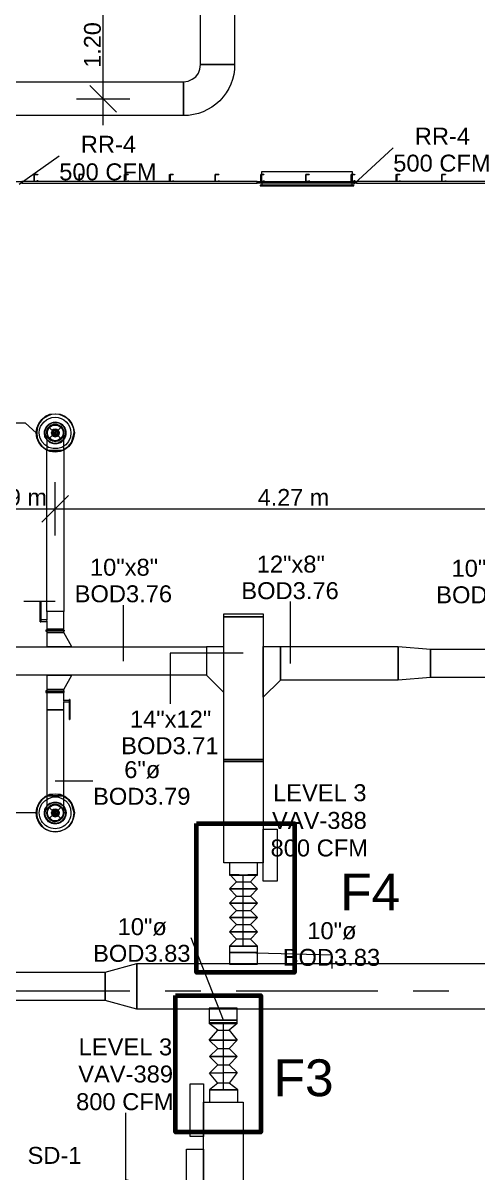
# Model space of a CAD drawing. Header units: metres. Extents: x -2 to 237, y -8 to 52.
# Drawn here: x 12.97 to 17.04, y 12.17 to 22.48 of the extents above; entities that cross this region are included whole.
import ezdxf

# ---------------------------------------------------------------- set-up
doc = ezdxf.new("R2010")
doc.units = ezdxf.units.M
doc.layers.add('HVAC - Ductos', color=5, linetype='Continuous', lineweight=0)
doc.layers.add('PDF_Text', color=7, linetype='Continuous', lineweight=0)
doc.layers.add('PDF_Geometry', color=7, linetype='Continuous', lineweight=0, true_color=0xaaaaaa)
doc.styles.add('PDF Arial-BoldMT-Identity-H', font='arial.ttf')
doc.styles.add('PDF Helvetica', font='')
doc.styles.get('PDF Helvetica').set_extended_font_data('Helvetica')

msp = doc.modelspace()

# ---------------------------------------------------------------- linework, layer by layer
at = {"layer": 'HVAC - Ductos', "lineweight": 0}
for points in [[(14.862, 28.816), (14.862, 22.104), (14.555, 22.104), (14.555, 28.816)], [(14.404, 21.646), (9.634, 21.646), (9.634, 21.948), (14.404, 21.948)], [(15.114, 21.046), (15.233, 21.046)], [(15.316, 21.046), (15.472, 21.046)], [(15.554, 21.046), (15.71, 21.046)], [(15.792, 21.046), (15.911, 21.046)], [(13.199, 18.856), (13.19, 18.842), (13.181, 18.824), (13.181, 18.805), (13.181, 18.796), (13.181, 18.805), (13.181, 18.824), (13.19, 18.842)], [(13.323, 18.778), (13.304, 18.755), (13.282, 18.737), (13.254, 18.732), (13.227, 18.737), (13.204, 18.755), (13.19, 18.778), (13.185, 18.805), (13.19, 18.833), (13.204, 18.856), (13.227, 18.869), (13.254, 18.874), (13.282, 18.869), (13.304, 18.856), (13.323, 18.833), (13.327, 18.805)], [(13.158, 18.805), (13.162, 18.769), (13.181, 18.746), (13.162, 18.769)], [(13.332, 18.75), (13.327, 18.741), (13.3, 18.723), (13.272, 18.709), (13.24, 18.709), (13.208, 18.723), (13.181, 18.741), (13.208, 18.718), (13.24, 18.709), (13.272, 18.709), (13.304, 18.718), (13.327, 18.741), (13.332, 18.746), (13.327, 18.741)], [(13.181, 18.741), (13.208, 18.723), (13.24, 18.709), (13.272, 18.709), (13.3, 18.723), (13.327, 18.741), (13.304, 18.718), (13.272, 18.709), (13.24, 18.709), (13.208, 18.718), (13.181, 18.741), (13.181, 18.746), (13.181, 18.741), (13.181, 18.75)], [(13.227, 18.819), (13.222, 18.805), (13.227, 18.819), (13.236, 18.833), (13.254, 18.837), (13.272, 18.833), (13.286, 18.819), (13.291, 18.805), (13.286, 18.819), (13.272, 18.833), (13.254, 18.837), (13.236, 18.833)], [(13.286, 18.787), (13.291, 18.805), (13.286, 18.787), (13.272, 18.773), (13.254, 18.769), (13.236, 18.773), (13.227, 18.787), (13.222, 18.805), (13.227, 18.787), (13.236, 18.773), (13.254, 18.769), (13.272, 18.773)], [(13.236, 18.819), (13.231, 18.805), (13.236, 18.819), (13.245, 18.828), (13.263, 18.828), (13.277, 18.819), (13.282, 18.805), (13.277, 18.819), (13.263, 18.828), (13.245, 18.828)], [(13.277, 18.787), (13.282, 18.805), (13.277, 18.787), (13.263, 18.778), (13.245, 18.778), (13.236, 18.787), (13.231, 18.805), (13.236, 18.787), (13.245, 18.778), (13.263, 18.778)], [(13.268, 18.787), (13.254, 18.782), (13.24, 18.787), (13.236, 18.805), (13.24, 18.819), (13.254, 18.824), (13.268, 18.819), (13.277, 18.805)], [(13.259, 18.81), (13.254, 18.81), (13.249, 18.805), (13.249, 18.81), (13.259, 18.81), (13.263, 18.805), (13.259, 18.796), (13.249, 18.796), (13.249, 18.805), (13.254, 18.801), (13.259, 18.801), (13.259, 18.805)], [(13.121, 17.275), (13.121, 17.28), (13.121, 17.284), (13.121, 17.289), (13.121, 17.284), (13.121, 17.28)], [(13.126, 17.275), (13.126, 17.28), (13.126, 17.284), (13.126, 17.289), (13.126, 17.284), (13.126, 17.28)], [(13.181, 17.115), (13.181, 17.119)], [(15.119, 17.156), (14.766, 17.156), (14.766, 17.183), (15.119, 17.183)], [(15.119, 17.156), (15.119, 15.878), (14.766, 15.878), (14.766, 17.156)], [(13.181, 17.037), (13.19, 17.037), (13.199, 17.037), (13.217, 17.037), (13.236, 17.037), (13.254, 17.037), (13.272, 17.037), (13.291, 17.037), (13.309, 17.037), (13.323, 17.037), (13.327, 17.037), (13.332, 17.037), (13.332, 17.046), (13.327, 17.046), (13.323, 17.046), (13.309, 17.046), (13.291, 17.046), (13.272, 17.046), (13.254, 17.046), (13.236, 17.046), (13.217, 17.046), (13.199, 17.046), (13.19, 17.046), (13.181, 17.046)], [(12.745, 16.886), (14.61, 16.886), (14.61, 16.634), (12.745, 16.634)], [(14.61, 16.886), (14.61, 16.634), (14.766, 16.478), (14.766, 16.886)], [(15.274, 16.588), (15.119, 16.437), (15.119, 16.89), (15.274, 16.89)], [(16.328, 16.588), (15.274, 16.588), (15.274, 16.89), (16.328, 16.89)], [(16.328, 16.89), (16.617, 16.867), (16.617, 16.611), (16.328, 16.588)], [(16.617, 16.867), (19.361, 16.867), (19.361, 16.611), (16.617, 16.611)], [(13.336, 16.478), (13.327, 16.478), (13.314, 16.478), (13.295, 16.478), (13.277, 16.478), (13.254, 16.478), (13.236, 16.478), (13.213, 16.478), (13.194, 16.478), (13.185, 16.478), (13.176, 16.478), (13.172, 16.478), (13.176, 16.478), (13.185, 16.478), (13.194, 16.478), (13.213, 16.478), (13.236, 16.478), (13.254, 16.478), (13.277, 16.478), (13.295, 16.478), (13.314, 16.478), (13.327, 16.478)], [(13.332, 16.478), (13.327, 16.478), (13.323, 16.478), (13.309, 16.478), (13.291, 16.478), (13.272, 16.478), (13.254, 16.478), (13.236, 16.478), (13.217, 16.478), (13.199, 16.478), (13.19, 16.478), (13.181, 16.478), (13.19, 16.478), (13.199, 16.478), (13.217, 16.478), (13.236, 16.478), (13.254, 16.478), (13.272, 16.478), (13.291, 16.478), (13.309, 16.478), (13.323, 16.478), (13.327, 16.478), (13.332, 16.478), (13.327, 16.478), (13.323, 16.478), (13.309, 16.478), (13.291, 16.478), (13.272, 16.478), (13.254, 16.478), (13.236, 16.478), (13.217, 16.478), (13.199, 16.478), (13.19, 16.478), (13.181, 16.478), (13.19, 16.478), (13.199, 16.478), (13.217, 16.478), (13.236, 16.478), (13.254, 16.478), (13.272, 16.478), (13.291, 16.478), (13.309, 16.478), (13.323, 16.478), (13.327, 16.478)], [(13.181, 16.478), (13.19, 16.478), (13.199, 16.478), (13.217, 16.478), (13.236, 16.478), (13.254, 16.478), (13.272, 16.478), (13.291, 16.478), (13.309, 16.478), (13.323, 16.478), (13.327, 16.478), (13.332, 16.478), (13.327, 16.478), (13.323, 16.478), (13.309, 16.478), (13.291, 16.478), (13.272, 16.478), (13.254, 16.478), (13.236, 16.478), (13.217, 16.478), (13.199, 16.478), (13.19, 16.478)], [(13.382, 16.249), (13.382, 16.244), (13.382, 16.24), (13.382, 16.235), (13.382, 16.24), (13.382, 16.244)], [(13.387, 16.249), (13.387, 16.244), (13.387, 16.24), (13.387, 16.235), (13.387, 16.24), (13.387, 16.244)], [(14.766, 15.859), (14.766, 15.878), (15.119, 15.878), (15.119, 15.859)], [(14.766, 14.952), (14.766, 15.859), (15.119, 15.859), (15.119, 14.952)], [(13.181, 15.456), (13.162, 15.433), (13.158, 15.401), (13.162, 15.433)], [(13.181, 15.452), (13.181, 15.461), (13.208, 15.479), (13.24, 15.493), (13.272, 15.493), (13.3, 15.479), (13.327, 15.461), (13.304, 15.484), (13.272, 15.493), (13.24, 15.493), (13.208, 15.484), (13.181, 15.461), (13.181, 15.456), (13.181, 15.461)], [(13.327, 15.461), (13.3, 15.479), (13.272, 15.493), (13.24, 15.493), (13.208, 15.479), (13.181, 15.461), (13.208, 15.484), (13.24, 15.493), (13.272, 15.493), (13.304, 15.484), (13.327, 15.461), (13.332, 15.456), (13.327, 15.461), (13.332, 15.452)], [(13.323, 15.374), (13.304, 15.351), (13.282, 15.332), (13.254, 15.328), (13.227, 15.332), (13.204, 15.351), (13.19, 15.374), (13.185, 15.401), (13.19, 15.429), (13.204, 15.452), (13.227, 15.465), (13.254, 15.47), (13.282, 15.465), (13.304, 15.452), (13.323, 15.429), (13.327, 15.401)], [(13.227, 15.415), (13.222, 15.401), (13.227, 15.415), (13.236, 15.429), (13.254, 15.433), (13.272, 15.429), (13.286, 15.415), (13.291, 15.401), (13.286, 15.415), (13.272, 15.429), (13.254, 15.433), (13.236, 15.429)], [(13.286, 15.383), (13.291, 15.401), (13.286, 15.383), (13.272, 15.369), (13.254, 15.364), (13.236, 15.369), (13.227, 15.383), (13.222, 15.401), (13.227, 15.383), (13.236, 15.369), (13.254, 15.364), (13.272, 15.369)], [(13.236, 15.415), (13.231, 15.401), (13.236, 15.415), (13.245, 15.424), (13.263, 15.424), (13.277, 15.415), (13.282, 15.401), (13.277, 15.415), (13.263, 15.424), (13.245, 15.424)], [(13.277, 15.383), (13.282, 15.401), (13.277, 15.383), (13.263, 15.374), (13.245, 15.374), (13.236, 15.383), (13.231, 15.401), (13.236, 15.383), (13.245, 15.378), (13.263, 15.378)], [(13.268, 15.387), (13.254, 15.378), (13.24, 15.387), (13.236, 15.401), (13.24, 15.415), (13.254, 15.419), (13.268, 15.415), (13.277, 15.401)], [(13.259, 15.406), (13.254, 15.406), (13.249, 15.401), (13.249, 15.406), (13.259, 15.406), (13.263, 15.401), (13.259, 15.392), (13.249, 15.392), (13.249, 15.401), (13.254, 15.397), (13.259, 15.397), (13.259, 15.401)], [(13.323, 15.36), (13.327, 15.378), (13.332, 15.401), (13.332, 15.406), (13.332, 15.401), (13.327, 15.378)], [(15.242, 14.787), (15.119, 14.787), (15.119, 15.254), (15.242, 15.254)], [(14.816, 14.842), (14.821, 14.842), (14.835, 14.842), (14.853, 14.842), (14.88, 14.842), (14.908, 14.842), (14.94, 14.842), (14.977, 14.842), (15.004, 14.842), (15.032, 14.842), (15.05, 14.842), (15.064, 14.842), (15.068, 14.842), (15.064, 14.842), (15.05, 14.842), (15.032, 14.842), (15.004, 14.842), (14.977, 14.842), (14.94, 14.842), (14.908, 14.842), (14.88, 14.842), (14.853, 14.842), (14.835, 14.842), (14.821, 14.842)], [(14.816, 14.205), (14.821, 14.205), (14.83, 14.205), (14.853, 14.205), (14.88, 14.205), (14.908, 14.205), (14.94, 14.205), (14.977, 14.205), (15.004, 14.205), (15.032, 14.205), (15.05, 14.205), (15.064, 14.205), (15.068, 14.205), (15.064, 14.205), (15.05, 14.205), (15.032, 14.205), (15.004, 14.205), (14.977, 14.205), (14.94, 14.205), (14.908, 14.205), (14.88, 14.205), (14.853, 14.205), (14.83, 14.205), (14.821, 14.205)], [(13.987, 13.642), (13.703, 13.72), (13.703, 13.972), (13.987, 14.049)], [(14.885, 13.513), (14.885, 13.518), (14.885, 13.541), (14.88, 13.541), (14.871, 13.541), (14.848, 13.541), (14.826, 13.541), (14.793, 13.541), (14.761, 13.541), (14.729, 13.541), (14.697, 13.541), (14.67, 13.541), (14.651, 13.541), (14.638, 13.541), (14.633, 13.541), (14.633, 13.518), (14.633, 13.513), (14.642, 13.513), (14.661, 13.513), (14.688, 13.513), (14.72, 13.513), (14.761, 13.513), (14.798, 13.513), (14.835, 13.513), (14.862, 13.513), (14.88, 13.513)], [(14.885, 13.518), (14.88, 13.518), (14.871, 13.518), (14.848, 13.518), (14.826, 13.518), (14.793, 13.518), (14.761, 13.518), (14.729, 13.518), (14.697, 13.518), (14.67, 13.518), (14.651, 13.518), (14.638, 13.518), (14.633, 13.518), (14.638, 13.518), (14.651, 13.518), (14.67, 13.518), (14.697, 13.518), (14.729, 13.518), (14.761, 13.518), (14.793, 13.518), (14.826, 13.518), (14.848, 13.518), (14.871, 13.518), (14.88, 13.518)], [(14.885, 13.518), (14.88, 13.518), (14.862, 13.518), (14.835, 13.518), (14.798, 13.518), (14.761, 13.518), (14.72, 13.518), (14.683, 13.518), (14.656, 13.518), (14.638, 13.518), (14.633, 13.518), (14.638, 13.518), (14.656, 13.518), (14.683, 13.518), (14.72, 13.518), (14.761, 13.518), (14.798, 13.518), (14.835, 13.518), (14.862, 13.518), (14.88, 13.518)], [(14.464, 12.973), (14.583, 12.973), (14.583, 12.501), (14.464, 12.501)], [(14.89, 12.918), (14.885, 12.918), (14.871, 12.918), (14.853, 12.918), (14.826, 12.918), (14.793, 12.918), (14.761, 12.918), (14.729, 12.918), (14.702, 12.918), (14.674, 12.918), (14.656, 12.918), (14.642, 12.918), (14.638, 12.918), (14.642, 12.918), (14.656, 12.918), (14.674, 12.918), (14.702, 12.918), (14.729, 12.918), (14.761, 12.918), (14.793, 12.918), (14.826, 12.918), (14.853, 12.918), (14.871, 12.918), (14.885, 12.918)], [(14.94, 12.808), (14.94, 10.984), (14.583, 10.984), (14.583, 12.808)], [(14.431, 12.386), (14.583, 12.386), (14.583, 11.928), (14.431, 11.928)]]:
    msp.add_lwpolyline(points, close=True, dxfattribs=at)
for points in [[(13.685, 21.559), (13.685, 23.236)], [(13.566, 21.916), (13.685, 21.797), (13.804, 21.678)], [(13.446, 21.797), (13.685, 21.797), (13.923, 21.797)], [(15.93, 21.032), (16.282, 21.357)], [(12.933, 21.032), (13.291, 21.284)], [(15.93, 21.023), (15.916, 21.023), (15.916, 21.046), (15.105, 21.046), (15.105, 21.146), (15.916, 21.146), (15.916, 21.046), (15.105, 21.046), (15.105, 21.023), (15.091, 21.023), (15.091, 21.018), (15.93, 21.018), (15.93, 21.023), (15.091, 21.023)], [(15.114, 21.046), (15.114, 21.046)], [(15.114, 21.018), (15.907, 21.018)], [(15.911, 21.046), (15.911, 21.046)], [(13.181, 18.805), (13.181, 18.796), (13.181, 18.778), (13.181, 18.75), (13.181, 18.714), (13.181, 18.668), (13.181, 18.649), (13.167, 18.654), (13.135, 18.682), (13.107, 18.718), (13.089, 18.759), (13.084, 18.805), (13.089, 18.846), (13.107, 18.888), (13.135, 18.924), (13.167, 18.952), (13.208, 18.97), (13.254, 18.975), (13.3, 18.97), (13.341, 18.952), (13.378, 18.924), (13.405, 18.888), (13.419, 18.846), (13.428, 18.805), (13.419, 18.759), (13.405, 18.718), (13.378, 18.682), (13.341, 18.654), (13.332, 18.649), (13.332, 18.695), (13.332, 18.737), (13.332, 18.769), (13.332, 18.792), (13.332, 18.801)], [(13.084, 18.805), (12.988, 18.892), (12.558, 18.892)], [(13.181, 18.796), (13.181, 18.782), (13.19, 18.764), (13.199, 18.75), (13.217, 18.737), (13.236, 18.732), (13.254, 18.727), (13.272, 18.732), (13.291, 18.737), (13.309, 18.75), (13.291, 18.741), (13.272, 18.732), (13.254, 18.732), (13.236, 18.732), (13.217, 18.741), (13.204, 18.75), (13.19, 18.769), (13.185, 18.782), (13.181, 18.805), (13.185, 18.824), (13.19, 18.842), (13.204, 18.856), (13.217, 18.869), (13.236, 18.874), (13.254, 18.879), (13.272, 18.874), (13.291, 18.869), (13.309, 18.856)], [(13.19, 18.833), (13.204, 18.856), (13.222, 18.869)], [(13.204, 18.86), (13.199, 18.856)], [(13.222, 18.874), (13.227, 18.874), (13.231, 18.874)], [(13.231, 18.874), (13.254, 18.879), (13.282, 18.874)], [(13.282, 18.874), (13.286, 18.874)], [(13.286, 18.869), (13.304, 18.856)], [(13.323, 18.833), (13.309, 18.856), (13.318, 18.842), (13.327, 18.824), (13.327, 18.805), (13.327, 18.782), (13.318, 18.769), (13.309, 18.75)], [(13.185, 18.773), (13.185, 18.778), (13.181, 18.805), (13.185, 18.828)], [(13.185, 18.828), (13.185, 18.833), (13.185, 18.837)], [(13.185, 18.773), (13.185, 18.773)], [(13.231, 18.732), (13.227, 18.732), (13.222, 18.737), (13.204, 18.75), (13.19, 18.773)], [(13.304, 18.75), (13.286, 18.737), (13.286, 18.732), (13.282, 18.732)], [(13.327, 18.778), (13.327, 18.773), (13.323, 18.773), (13.309, 18.75), (13.323, 18.764), (13.327, 18.782), (13.332, 18.796)], [(13.323, 18.837), (13.327, 18.833), (13.327, 18.828)], [(13.323, 18.828), (13.327, 18.805), (13.323, 18.778)], [(13.332, 18.801), (13.332, 18.805)], [(13.126, 17.275), (13.126, 17.124), (13.126, 17.119), (13.126, 17.115), (13.126, 17.11), (13.126, 17.115), (13.126, 17.119), (13.126, 17.115), (13.181, 17.115), (13.181, 17.046), (13.19, 17.046), (13.199, 17.046), (13.217, 17.046), (13.236, 17.046), (13.254, 17.046), (13.272, 17.046), (13.291, 17.046), (13.309, 17.046), (13.323, 17.046), (13.327, 17.046), (13.332, 17.046), (13.332, 17.202), (13.327, 17.202), (13.323, 17.202), (13.309, 17.202), (13.291, 17.202), (13.272, 17.202), (13.254, 17.202), (13.236, 17.202), (13.217, 17.202), (13.199, 17.202), (13.19, 17.202), (13.181, 17.202), (13.181, 18.649), (13.19, 18.649), (13.199, 18.649), (13.217, 18.649), (13.236, 18.649), (13.254, 18.649), (13.272, 18.649), (13.291, 18.649), (13.309, 18.649), (13.323, 18.649), (13.327, 18.649), (13.332, 18.649), (13.332, 17.202), (13.327, 17.202), (13.323, 17.202), (13.309, 17.202), (13.291, 17.202), (13.272, 17.202), (13.254, 17.202), (13.236, 17.202), (13.217, 17.202), (13.199, 17.202), (13.19, 17.202), (13.181, 17.202), (13.181, 17.128), (13.126, 17.128)], [(13.332, 18.686), (13.314, 18.672), (13.277, 18.663), (13.236, 18.663), (13.194, 18.672), (13.181, 18.686)], [(13.181, 18.654), (13.213, 18.64), (13.254, 18.636), (13.3, 18.64), (13.332, 18.654)], [(13.332, 18.649), (13.3, 18.636), (13.254, 18.631), (13.208, 18.636), (13.181, 18.649)], [(13.181, 18.649), (13.19, 18.649), (13.199, 18.649), (13.217, 18.649), (13.236, 18.649), (13.254, 18.649), (13.272, 18.649), (13.291, 18.649), (13.309, 18.649), (13.323, 18.649), (13.327, 18.649), (13.332, 18.649)], [(13.282, 18.737), (13.254, 18.732), (13.231, 18.737)], [(13.254, 17.884), (13.254, 18.123), (13.254, 18.361)], [(13.373, 18.242), (13.254, 18.123), (13.135, 18.003)], [(10.253, 18.123), (12.466, 18.123), (13.254, 18.123), (17.52, 18.123), (21.996, 18.123)], [(13.254, 17.293), (12.974, 17.293)], [(13.121, 17.289), (13.121, 17.289)], [(13.126, 17.289), (13.121, 17.289)], [(13.121, 17.124), (13.121, 17.119), (13.121, 17.115), (13.121, 17.11), (13.121, 17.115), (13.121, 17.119), (13.121, 17.124), (13.121, 17.275)], [(13.126, 17.289), (13.126, 17.289)], [(13.868, 16.757), (13.868, 17.261)], [(15.362, 16.739), (15.362, 17.293)], [(13.121, 17.11), (13.121, 17.11)], [(13.121, 17.11), (13.126, 17.11)], [(13.126, 17.124), (13.126, 17.119), (13.126, 17.115)], [(13.126, 17.11), (13.126, 17.11)], [(13.181, 17.128), (13.181, 17.128)], [(13.181, 17.128), (13.181, 17.128)], [(13.181, 17.124), (13.181, 17.119), (13.181, 17.115), (13.181, 17.119)], [(13.332, 17.037), (13.336, 17.037), (13.336, 17.028), (13.327, 17.028), (13.314, 17.028), (13.295, 17.028), (13.277, 17.028), (13.254, 17.028), (13.236, 17.028), (13.213, 17.028), (13.194, 17.028), (13.185, 17.028), (13.176, 17.028), (13.172, 17.028), (13.176, 17.028), (13.181, 17.028), (13.181, 17.014), (13.19, 17.014), (13.199, 17.014), (13.217, 17.014), (13.236, 17.014), (13.254, 17.014), (13.272, 17.014), (13.291, 17.014), (13.309, 17.014), (13.323, 17.014), (13.327, 17.014), (13.332, 17.014), (13.332, 17.028), (13.327, 17.028), (13.323, 17.028)], [(13.172, 17.037), (13.172, 17.028)], [(13.181, 17.037), (13.176, 17.037), (13.172, 17.037), (13.176, 17.037), (13.185, 17.037), (13.194, 17.037), (13.213, 17.037), (13.236, 17.037), (13.254, 17.037), (13.277, 17.037), (13.295, 17.037), (13.314, 17.037), (13.327, 17.037), (13.336, 17.037)], [(13.181, 17.028), (13.181, 17.028)], [(13.181, 17.014), (13.181, 16.886), (13.185, 16.886), (13.199, 16.886), (13.227, 16.886), (13.254, 16.886), (13.332, 16.886), (13.359, 16.886), (13.387, 16.886), (13.401, 16.886), (13.405, 16.886), (13.332, 17.014)], [(13.19, 17.028), (13.185, 17.028)], [(13.199, 17.028), (13.194, 17.028)], [(13.295, 17.028), (13.291, 17.028), (13.272, 17.028), (13.254, 17.028), (13.236, 17.028), (13.217, 17.028), (13.213, 17.028)], [(13.222, 17.014), (13.227, 17.014), (13.231, 17.014)], [(13.282, 17.014), (13.286, 17.014)], [(13.314, 17.028), (13.309, 17.028), (13.304, 17.028)], [(13.332, 17.028), (13.336, 17.028)], [(13.405, 16.886), (13.401, 16.886), (13.387, 16.886), (13.359, 16.886), (13.332, 16.886), (13.254, 16.886), (13.227, 16.886), (13.199, 16.886), (13.185, 16.886), (13.181, 16.886)], [(14.94, 16.831), (14.285, 16.831), (14.285, 16.377)], [(13.332, 16.505), (13.405, 16.634), (13.401, 16.634), (13.387, 16.634), (13.359, 16.634), (13.332, 16.634), (13.254, 16.634), (13.227, 16.634), (13.199, 16.634), (13.185, 16.634), (13.181, 16.634), (13.181, 16.505)], [(13.181, 16.634), (13.185, 16.634), (13.199, 16.634), (13.227, 16.634), (13.254, 16.634), (13.332, 16.634), (13.359, 16.634), (13.387, 16.634), (13.401, 16.634), (13.405, 16.634)], [(13.323, 16.492), (13.327, 16.492), (13.332, 16.492), (13.332, 16.505), (13.327, 16.505), (13.323, 16.505), (13.309, 16.505), (13.291, 16.505), (13.272, 16.505), (13.254, 16.505), (13.236, 16.505), (13.217, 16.505), (13.199, 16.505), (13.19, 16.505), (13.181, 16.505), (13.181, 16.492), (13.176, 16.492), (13.172, 16.492), (13.176, 16.492), (13.185, 16.492), (13.194, 16.492), (13.213, 16.492), (13.236, 16.492), (13.254, 16.492), (13.277, 16.492), (13.295, 16.492), (13.314, 16.492), (13.327, 16.492), (13.336, 16.492)], [(13.172, 16.492), (13.172, 16.478)], [(13.181, 16.492), (13.181, 16.492)], [(13.185, 16.492), (13.19, 16.492)], [(13.194, 16.492), (13.199, 16.492)], [(13.213, 16.492), (13.217, 16.492), (13.236, 16.492), (13.254, 16.492), (13.272, 16.492), (13.291, 16.492), (13.295, 16.492)], [(13.231, 16.505), (13.227, 16.505), (13.222, 16.505)], [(13.286, 16.505), (13.282, 16.505)], [(13.304, 16.492), (13.309, 16.492), (13.314, 16.492)], [(13.336, 16.478), (13.336, 16.492), (13.332, 16.492)], [(13.181, 16.478), (13.181, 16.478)], [(13.181, 16.478), (13.181, 16.322), (13.19, 16.322), (13.199, 16.322), (13.217, 16.322), (13.236, 16.322), (13.254, 16.322), (13.272, 16.322), (13.291, 16.322), (13.309, 16.322), (13.323, 16.322), (13.327, 16.322), (13.332, 16.322), (13.332, 16.395), (13.382, 16.395)], [(13.332, 16.478), (13.332, 16.478)], [(13.382, 16.4), (13.382, 16.405), (13.332, 16.405), (13.332, 16.478)], [(13.332, 16.405), (13.332, 16.405)], [(13.332, 16.405), (13.332, 16.405)], [(13.332, 16.405), (13.332, 16.405)], [(13.332, 16.4), (13.332, 16.405)], [(13.332, 16.395), (13.332, 16.395)], [(13.332, 16.395), (13.332, 16.395)], [(13.382, 16.414), (13.382, 16.414)], [(13.387, 16.414), (13.382, 16.414)], [(13.382, 16.249), (13.382, 16.4), (13.382, 16.405), (13.382, 16.409), (13.382, 16.414), (13.382, 16.409), (13.382, 16.405)], [(13.382, 16.405), (13.382, 16.405)], [(13.387, 16.414), (13.387, 16.414)], [(13.387, 16.4), (13.387, 16.405), (13.387, 16.409), (13.387, 16.414), (13.387, 16.409), (13.387, 16.405), (13.387, 16.4), (13.387, 16.249)], [(13.382, 16.235), (13.382, 16.235)], [(13.382, 16.235), (13.387, 16.235)], [(13.387, 16.235), (13.387, 16.235)], [(13.254, 15.685), (13.593, 15.685)], [(13.181, 15.552), (13.208, 15.566), (13.254, 15.571), (13.3, 15.566), (13.332, 15.552)], [(13.332, 15.548), (13.3, 15.561), (13.254, 15.566), (13.213, 15.561), (13.181, 15.548)], [(13.332, 15.552), (13.327, 15.552), (13.323, 15.552), (13.309, 15.552), (13.291, 15.552), (13.272, 15.552), (13.254, 15.552), (13.236, 15.552), (13.217, 15.552), (13.199, 15.552), (13.19, 15.552), (13.181, 15.552)], [(13.181, 15.52), (13.194, 15.529), (13.236, 15.543), (13.277, 15.543), (13.314, 15.529), (13.332, 15.52)], [(13.222, 15.47), (13.227, 15.47), (13.231, 15.47), (13.254, 15.474), (13.236, 15.474), (13.217, 15.465), (13.199, 15.452), (13.19, 15.438), (13.181, 15.419), (13.181, 15.406)], [(13.323, 15.369), (13.309, 15.346), (13.291, 15.337), (13.272, 15.328), (13.254, 15.328), (13.236, 15.328), (13.217, 15.337), (13.204, 15.346), (13.19, 15.364), (13.185, 15.383), (13.181, 15.401), (13.185, 15.419), (13.19, 15.438), (13.204, 15.452), (13.217, 15.465), (13.236, 15.47), (13.254, 15.474), (13.272, 15.47), (13.291, 15.465), (13.309, 15.452), (13.323, 15.429)], [(13.19, 15.429), (13.204, 15.452), (13.222, 15.465)], [(13.309, 15.452), (13.318, 15.438), (13.327, 15.419), (13.323, 15.438), (13.309, 15.452), (13.291, 15.465), (13.272, 15.474), (13.254, 15.474), (13.282, 15.47), (13.286, 15.47)], [(13.286, 15.47), (13.286, 15.47)], [(13.286, 15.465), (13.304, 15.452)], [(13.084, 15.401), (12.759, 15.401)], [(13.185, 15.374), (13.181, 15.401), (13.185, 15.424), (13.185, 15.429), (13.185, 15.433)], [(13.181, 15.401), (13.181, 15.401)], [(13.185, 15.369), (13.185, 15.374)], [(13.222, 15.332), (13.204, 15.346), (13.19, 15.369)], [(13.19, 15.36), (13.19, 15.36)], [(13.332, 15.406), (13.327, 15.419), (13.327, 15.401), (13.327, 15.383), (13.318, 15.364), (13.309, 15.346)], [(13.318, 15.36), (13.323, 15.36)], [(13.323, 15.433), (13.327, 15.429), (13.327, 15.424)], [(13.323, 15.424), (13.327, 15.401), (13.323, 15.374)], [(13.327, 15.374), (13.327, 15.369), (13.323, 15.369)], [(13.231, 15.328), (13.227, 15.328), (13.222, 15.332)], [(13.282, 15.332), (13.254, 15.328), (13.231, 15.332)], [(13.286, 15.332), (13.286, 15.328), (13.282, 15.328)], [(13.304, 15.346), (13.286, 15.332)], [(15.068, 14.842), (15.068, 14.952), (15.064, 14.952), (15.05, 14.952), (15.032, 14.952), (15.004, 14.952), (14.977, 14.952), (14.94, 14.952), (14.908, 14.952), (14.88, 14.952), (14.853, 14.952), (14.835, 14.952), (14.821, 14.952), (14.816, 14.952), (14.816, 14.842)], [(14.821, 14.842), (14.816, 14.847), (14.903, 14.847)], [(15.059, 14.842), (15.004, 14.783), (15.068, 14.718), (14.816, 14.718), (14.88, 14.783), (15.004, 14.783)], [(14.826, 14.842), (14.88, 14.783)], [(14.94, 14.205), (14.94, 14.334), (14.94, 14.462), (14.94, 14.59), (14.94, 14.718), (14.94, 14.842), (14.94, 14.847)], [(14.981, 14.847), (15.068, 14.847), (15.059, 14.842)], [(14.88, 14.654), (14.816, 14.718), (15.068, 14.718), (15.004, 14.654), (15.068, 14.59), (14.816, 14.59), (14.88, 14.654), (15.004, 14.654)], [(14.88, 14.526), (14.816, 14.59), (15.068, 14.59), (15.004, 14.526), (15.068, 14.462), (14.816, 14.462), (14.88, 14.526), (15.004, 14.526)], [(14.88, 14.398), (14.816, 14.462), (15.068, 14.462), (15.004, 14.398), (15.068, 14.334), (14.816, 14.334), (14.88, 14.398), (15.004, 14.398)], [(14.88, 14.269), (14.816, 14.334), (15.068, 14.334), (15.004, 14.269), (14.88, 14.269), (14.816, 14.205), (14.816, 14.15), (14.821, 14.15), (14.83, 14.15), (14.853, 14.15), (14.88, 14.15), (14.908, 14.15), (14.94, 14.15), (14.977, 14.15), (15.004, 14.15), (15.032, 14.15), (15.05, 14.15), (15.064, 14.15), (15.068, 14.15), (15.068, 14.205), (14.816, 14.205), (15.068, 14.205), (15.004, 14.269)], [(14.761, 13.541), (14.473, 14.279)], [(15.068, 14.049), (15.068, 14.15), (15.064, 14.15), (15.05, 14.15), (15.032, 14.15), (15.004, 14.15), (14.977, 14.15), (14.94, 14.15), (14.908, 14.15), (14.88, 14.15), (14.853, 14.15), (14.83, 14.15), (14.821, 14.15), (14.816, 14.15), (14.816, 14.049)], [(14.94, 14.15), (15.733, 14.127), (15.733, 14.004)], [(24.19, 13.642), (13.987, 13.642), (13.987, 14.049), (24.19, 14.049)], [(14.816, 14.049), (14.816, 14.045), (14.821, 14.045), (14.83, 14.045), (14.853, 14.045), (14.88, 14.045), (14.908, 14.045), (14.94, 14.045), (14.977, 14.045), (15.004, 14.045), (15.032, 14.045), (15.05, 14.045), (15.064, 14.045), (15.068, 14.045), (15.068, 14.049)], [(8.375, 13.972), (13.703, 13.972), (13.703, 13.72), (8.375, 13.72)], [(14.885, 13.642), (14.885, 13.651), (14.88, 13.651), (14.871, 13.651), (14.848, 13.651), (14.826, 13.651), (14.793, 13.651), (14.761, 13.651), (14.729, 13.651), (14.697, 13.651), (14.67, 13.651), (14.651, 13.651), (14.638, 13.651), (14.633, 13.651), (14.633, 13.642)], [(14.633, 13.642), (14.633, 13.541), (14.638, 13.541), (14.651, 13.541), (14.67, 13.541), (14.697, 13.541), (14.729, 13.541), (14.761, 13.541), (14.793, 13.541), (14.826, 13.541), (14.848, 13.541), (14.871, 13.541), (14.88, 13.541), (14.885, 13.541), (14.885, 13.642)], [(14.711, 13.454), (14.633, 13.513), (14.885, 13.513), (14.812, 13.454), (14.885, 13.362), (14.633, 13.362), (14.711, 13.454), (14.812, 13.454)], [(14.885, 13.513), (14.88, 13.513), (14.862, 13.513), (14.835, 13.513), (14.798, 13.513), (14.761, 13.513), (14.72, 13.513), (14.688, 13.513), (14.661, 13.513), (14.642, 13.513), (14.633, 13.513)], [(14.761, 12.918), (14.761, 13.115), (14.761, 13.316), (14.761, 13.513)], [(14.711, 13.289), (14.633, 13.362), (14.885, 13.362), (14.812, 13.289), (14.885, 13.216), (14.638, 13.216), (14.711, 13.289), (14.812, 13.289)], [(14.711, 13.142), (14.638, 13.216), (14.885, 13.216), (14.812, 13.142), (14.885, 13.074), (14.638, 13.069), (14.711, 13.142), (14.812, 13.142)], [(14.711, 12.977), (14.638, 13.069), (14.885, 13.074), (14.812, 12.977), (14.711, 12.977), (14.638, 12.918), (14.638, 12.808), (14.642, 12.808), (14.656, 12.808), (14.674, 12.808), (14.702, 12.808), (14.729, 12.808), (14.761, 12.808), (14.793, 12.808), (14.826, 12.808), (14.853, 12.808), (14.871, 12.808), (14.885, 12.808), (14.89, 12.808), (14.89, 12.918), (14.638, 12.918), (14.89, 12.918), (14.812, 12.977)], [(14.431, 11.979), (13.886, 12.112), (13.886, 12.712)]]:
    msp.add_lwpolyline(points, dxfattribs=at)
for points in [[(14.404, 21.646), (14.404, 21.948), (14.445, 21.953), (14.482, 21.971), (14.514, 21.994), (14.537, 22.026), (14.551, 22.063), (14.555, 22.104), (14.862, 22.104, -0.417183)], [(13.35, 18.805, 0.962563), (13.158, 18.805, -1.355001), (13.332, 18.746), (13.346, 18.769), (13.35, 18.805), (13.341, 18.773), (13.332, 18.75, 1.368408), (13.162, 18.805), (13.167, 18.773), (13.181, 18.75, -1.368977)], [(13.332, 18.805), (13.332, 18.796), (13.332, 18.805), (13.327, 18.824), (13.323, 18.842), (13.309, 18.856), (13.291, 18.869), (13.272, 18.879), (13.254, 18.879), (13.236, 18.879), (13.217, 18.869), (13.204, 18.86, -0.647609)], [(13.181, 15.452), (13.167, 15.433), (13.162, 15.401, 1.36124), (13.332, 15.452), (13.341, 15.433), (13.35, 15.401), (13.346, 15.433), (13.332, 15.456, -1.421561), (13.158, 15.401, 1.018374), (13.35, 15.401, -1.388653)]]:
    msp.add_lwpolyline(points, format="xyb", close=True, dxfattribs=at)
for points in [[(13.332, 18.654), (13.336, 18.659), (13.373, 18.686), (13.401, 18.718), (13.414, 18.759), (13.424, 18.805, 0.98637), (13.089, 18.805), (13.094, 18.759), (13.112, 18.718), (13.135, 18.686), (13.172, 18.659), (13.181, 18.654)], [(13.181, 18.686), (13.162, 18.695), (13.135, 18.727), (13.117, 18.764), (13.112, 18.805, -0.980528), (13.396, 18.805), (13.391, 18.764), (13.373, 18.727), (13.35, 18.695), (13.332, 18.686)], [(13.332, 15.401), (13.332, 15.406), (13.332, 15.424), (13.332, 15.452), (13.332, 15.493), (13.332, 15.534), (13.332, 15.552), (13.341, 15.548), (13.378, 15.52), (13.405, 15.484), (13.419, 15.442), (13.428, 15.401), (13.419, 15.355), (13.405, 15.314), (13.378, 15.277), (13.341, 15.25), (13.3, 15.236), (13.254, 15.227), (13.208, 15.236), (13.167, 15.25), (13.135, 15.277), (13.107, 15.314), (13.089, 15.355), (13.084, 15.401), (13.089, 15.442), (13.107, 15.484), (13.135, 15.52), (13.167, 15.548), (13.181, 15.552), (13.19, 15.552), (13.199, 15.552), (13.217, 15.552), (13.236, 15.552), (13.254, 15.552), (13.272, 15.552), (13.291, 15.552), (13.309, 15.552), (13.323, 15.552), (13.327, 15.552), (13.332, 15.552), (13.332, 16.322), (13.327, 16.322), (13.323, 16.322), (13.309, 16.322), (13.291, 16.322), (13.272, 16.322), (13.254, 16.322), (13.236, 16.322), (13.217, 16.322), (13.199, 16.322), (13.19, 16.322), (13.181, 16.322), (13.181, 15.552), (13.181, 15.506), (13.181, 15.47), (13.181, 15.438), (13.181, 15.41), (13.181, 15.401), (13.181, 15.406), (13.181, 15.401, 0.79808), (13.318, 15.36, -0.788198), (13.181, 15.401)], [(13.181, 15.548), (13.172, 15.543), (13.135, 15.516), (13.112, 15.484), (13.094, 15.442), (13.089, 15.401, 1.013808), (13.424, 15.401), (13.414, 15.442), (13.401, 15.484), (13.373, 15.516), (13.336, 15.543), (13.332, 15.548)], [(13.332, 15.52), (13.35, 15.506), (13.373, 15.479), (13.391, 15.438), (13.396, 15.401, -1.008648), (13.112, 15.401), (13.117, 15.438), (13.135, 15.479), (13.162, 15.506), (13.181, 15.52)]]:
    msp.add_lwpolyline(points, format="xyb", dxfattribs=at)
at = {"layer": 'PDF_Geometry', "lineweight": 0}
for points in [[(8.631, 21.055), (8.778, 21.055), (8.778, 21.041), (8.984, 21.041), (9.369, 21.041), (9.566, 21.041), (9.566, 21.055), (10.455, 21.055), (10.455, 21.041), (12.067, 21.041), (12.067, 21.055), (12.956, 21.055), (12.956, 21.041), (15.064, 21.041), (15.064, 21.055), (15.953, 21.055), (15.953, 21.041), (18.065, 21.041)], [(13.066, 21.119), (13.066, 21.119)], [(13.066, 21.119), (13.066, 21.119)], [(13.066, 21.059), (13.066, 21.059)], [(13.501, 21.114), (13.501, 21.114)], [(13.501, 21.064), (13.501, 21.064)], [(13.877, 21.119), (13.877, 21.119)], [(13.877, 21.119), (13.877, 21.119)], [(13.877, 21.059), (13.877, 21.059)], [(13.909, 21.114), (13.909, 21.114)], [(13.909, 21.064), (13.909, 21.064)], [(14.285, 21.119), (14.285, 21.119)], [(14.285, 21.059), (14.285, 21.059)], [(14.312, 21.114), (14.312, 21.114)], [(14.312, 21.064), (14.312, 21.064)], [(14.688, 21.119), (14.688, 21.119)], [(14.688, 21.119), (14.688, 21.119)], [(14.688, 21.059), (14.688, 21.059)], [(14.72, 21.114), (14.72, 21.114)], [(14.72, 21.064), (14.72, 21.064)], [(15.953, 21.041), (15.064, 21.041)], [(15.096, 21.119), (15.096, 21.119)], [(15.096, 21.119), (15.096, 21.119)], [(15.096, 21.059), (15.096, 21.059)], [(15.123, 21.114), (15.123, 21.114)], [(15.123, 21.064), (15.123, 21.064)], [(15.531, 21.114), (15.531, 21.114)], [(15.531, 21.064), (15.531, 21.064)], [(15.907, 21.119), (15.907, 21.119)], [(15.907, 21.119), (15.907, 21.119)], [(15.907, 21.059), (15.907, 21.059)], [(16.315, 21.119), (16.315, 21.119)], [(16.315, 21.059), (16.315, 21.059)], [(16.342, 21.114), (16.342, 21.114)], [(16.342, 21.064), (16.342, 21.064)], [(16.718, 21.119), (16.718, 21.119)], [(16.718, 21.119), (16.718, 21.119)], [(16.718, 21.059), (16.718, 21.059)], [(16.75, 21.114), (16.75, 21.114)], [(16.75, 21.064), (16.75, 21.064)], [(13.923, 13.802), (12.654, 13.802)], [(14.56, 13.802), (14.239, 13.802)], [(16.145, 13.802), (14.876, 13.802)], [(16.782, 13.802), (16.461, 13.802)]]:
    msp.add_lwpolyline(points, dxfattribs=at)
for points in [[(15.064, 21.055), (12.956, 21.055), (12.956, 21.041), (15.064, 21.041)], [(13.066, 21.055), (13.066, 21.059), (13.066, 21.119), (13.098, 21.119), (13.098, 21.114), (13.094, 21.114), (13.094, 21.119), (13.066, 21.119), (13.066, 21.059), (13.094, 21.059), (13.094, 21.064), (13.098, 21.064), (13.098, 21.055)], [(13.474, 21.055), (13.469, 21.059), (13.469, 21.119), (13.474, 21.119), (13.501, 21.119), (13.501, 21.114), (13.501, 21.119), (13.474, 21.119), (13.469, 21.119), (13.469, 21.059), (13.474, 21.059), (13.501, 21.059), (13.501, 21.064), (13.501, 21.055)], [(13.877, 21.055), (13.877, 21.059), (13.877, 21.119), (13.909, 21.119), (13.909, 21.114), (13.909, 21.119), (13.877, 21.119), (13.877, 21.059), (13.909, 21.059), (13.909, 21.064), (13.909, 21.055)], [(14.285, 21.055), (14.285, 21.059), (14.28, 21.059), (14.28, 21.119), (14.285, 21.119), (14.312, 21.119), (14.312, 21.114), (14.312, 21.119), (14.285, 21.119), (14.285, 21.059), (14.312, 21.059), (14.312, 21.064), (14.312, 21.055)], [(14.688, 21.055), (14.688, 21.059), (14.688, 21.119), (14.72, 21.119), (14.72, 21.114), (14.72, 21.119), (14.688, 21.119), (14.688, 21.059), (14.72, 21.059), (14.72, 21.064), (14.72, 21.055)], [(15.096, 21.055), (15.096, 21.059), (15.096, 21.119), (15.123, 21.119), (15.123, 21.114), (15.123, 21.119), (15.096, 21.119), (15.096, 21.059), (15.123, 21.059), (15.123, 21.064), (15.123, 21.055)], [(15.504, 21.055), (15.499, 21.059), (15.499, 21.119), (15.504, 21.119), (15.531, 21.119), (15.531, 21.114), (15.531, 21.119), (15.504, 21.119), (15.499, 21.119), (15.499, 21.059), (15.504, 21.059), (15.531, 21.059), (15.531, 21.064), (15.531, 21.055)], [(15.907, 21.055), (15.907, 21.059), (15.907, 21.119), (15.939, 21.119), (15.939, 21.114), (15.934, 21.114), (15.934, 21.119), (15.907, 21.119), (15.907, 21.059), (15.934, 21.059), (15.934, 21.064), (15.939, 21.064), (15.939, 21.055)], [(18.065, 21.055), (15.953, 21.055), (15.953, 21.041), (18.065, 21.041)], [(16.315, 21.055), (16.31, 21.059), (16.31, 21.119), (16.315, 21.119), (16.342, 21.119), (16.342, 21.114), (16.342, 21.119), (16.315, 21.119), (16.315, 21.059), (16.342, 21.059), (16.342, 21.064), (16.342, 21.055)], [(16.718, 21.055), (16.718, 21.059), (16.718, 21.119), (16.75, 21.119), (16.75, 21.114), (16.75, 21.119), (16.718, 21.119), (16.718, 21.059), (16.75, 21.059), (16.75, 21.064), (16.75, 21.055)]]:
    msp.add_lwpolyline(points, close=True, dxfattribs=at)
at = {"layer": 'PDF_Geometry', "color": 254, "lineweight": 0, "true_color": 0xd2d2d2}
for points in [[(14.28, 21.114), (14.285, 21.114)], [(14.289, 21.119), (14.289, 21.119)], [(16.741, 21.055), (16.741, 21.059)]]:
    msp.add_lwpolyline(points, dxfattribs=at)
at = {"layer": 'PDF_Geometry', "color": 8, "lineweight": 0, "true_color": 0x808080}
for points in [[(13.318, 18.846), (13.277, 18.874), (13.231, 18.874), (13.194, 18.846), (13.181, 18.805), (13.194, 18.759), (13.231, 18.732), (13.277, 18.732), (13.318, 18.759), (13.332, 18.805)], [(13.318, 15.442), (13.277, 15.47), (13.231, 15.47), (13.194, 15.442), (13.181, 15.401), (13.194, 15.355), (13.231, 15.328), (13.277, 15.328), (13.318, 15.355), (13.332, 15.401)]]:
    msp.add_lwpolyline(points, close=True, dxfattribs=at)
for points in [[(13.199, 18.856), (13.309, 18.75)], [(13.309, 18.856), (13.199, 18.75)], [(13.199, 15.452), (13.309, 15.346)], [(13.309, 15.452), (13.199, 15.346)]]:
    msp.add_lwpolyline(points, dxfattribs=at)
at = {"layer": 'PDF_Geometry', "color": 232, "lineweight": 70, "true_color": 0xe91e64}
for points in [[(14.522, 15.304), (15.399, 15.304), (15.399, 13.97), (14.522, 13.97)], [(14.332, 13.763), (15.097, 13.763), (15.097, 12.538), (14.332, 12.538)]]:
    msp.add_lwpolyline(points, close=True, dxfattribs=at)

# ---------------------------------------------------------------- texts
at = {"layer": 'PDF_Text', "lineweight": 0, "insert": (13.589, 22.075), "char_height": 0.15, "attachment_point": 4, "rotation": 90, "style": 'PDF Helvetica'}
msp.add_mtext('1.20 m', dxfattribs=at)
at = {"layer": 'PDF_Text', "lineweight": 0, "attachment_point": 4, "style": 'PDF Helvetica'}
for s, insert, char_height in [('RR-4', (16.476, 21.462), 0.1519), ('RR-4', (13.484, 21.389), 0.1519), ('500 CFM', (16.283, 21.219), 0.1519), ('500 CFM', (13.291, 21.141), 0.1519), ('0.79 m', (12.54, 18.226), 0.15), ('4.27 m', (15.069, 18.226), 0.15), ('10"x8"', (13.566, 17.599), 0.1519), ('12"x8"', (15.06, 17.627), 0.1519), ('10"x8"', (16.805, 17.59), 0.1519), ('BOD3.76', (13.429, 17.361), 0.1519), ('BOD3.76', (14.922, 17.389), 0.1519), ('BOD3.76', (16.668, 17.352), 0.1519), ('14"x12"', (13.924, 16.239), 0.1519), ('BOD3.71', (13.846, 16), 0.1519), ('6"ø', (13.873, 15.785), 0.1519), ('BOD3.79', (13.594, 15.547), 0.1519), ('LEVEL 3', (15.206, 15.579), 0.1519), ('VAV-388', (15.197, 15.331), 0.1519), ('800 CFM', (15.184, 15.084), 0.1519), ('10"ø', (13.814, 14.378), 0.1519), ('10"ø', (15.513, 14.342), 0.1519), ('BOD3.83', (13.594, 14.14), 0.1519), ('BOD3.83', (15.293, 14.104), 0.1519), ('LEVEL 3', (13.465, 13.302), 0.1519), ('VAV-389', (13.461, 13.059), 0.1519), ('800 CFM', (13.442, 12.811), 0.1519), ('SD-1', (13.007, 12.33), 0.1519)]:
    msp.add_mtext(s, dxfattribs=dict(at, insert=insert, char_height=char_height))
at = {"layer": 'PDF_Text', "color": 232, "lineweight": 70, "true_color": 0xe91e64, "char_height": 0.3299, "attachment_point": 4, "style": 'PDF Arial-BoldMT-Identity-H'}
for s, insert in [('F4', (15.808, 14.69)), ('F3', (15.211, 13.024))]:
    msp.add_mtext(s, dxfattribs=dict(at, insert=insert))

doc.saveas('drawing.dxf')
